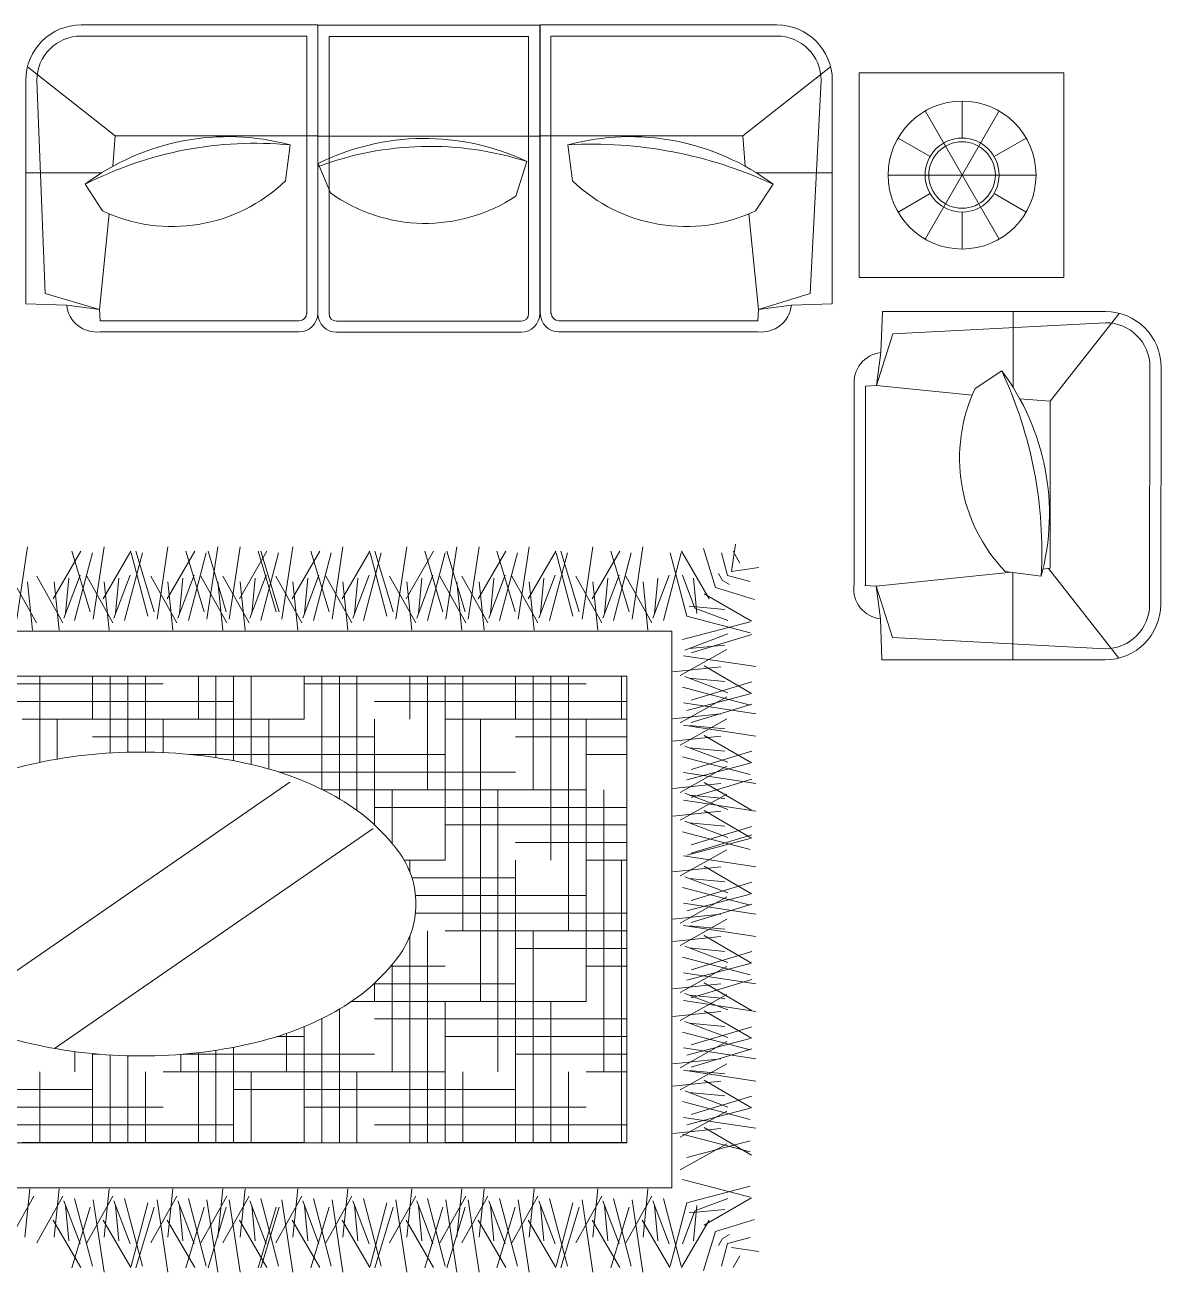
# Model space of a CAD drawing. Header units: millimetres. Extents: x 1551 to 1744, y 1536 to 1676.
# Drawn here: x 1721.704 to 1724.829, y 1586.821 to 1590.25 of the extents above; entities that cross this region are included whole.
import ezdxf

# ---------------------------------------------------------------- set-up
doc = ezdxf.new("R2010")
doc.units = ezdxf.units.MM
doc.layers.add('03_Fina', color=7, linetype='Continuous', lineweight=9)

msp = doc.modelspace()

# ---------------------------------------------------------------- linework, layer by layer
at = {"layer": '03_Fina', "color": 252, "true_color": 0x939598}
for p, q in [((1721.8584, 1590.2501), (1722.5092, 1590.2501)), ((1722.5092, 1590.2501), (1722.5092, 1589.4569)), ((1722.5097, 1589.4559), (1722.5097, 1590.249)), ((1722.5097, 1590.249), (1723.1198, 1590.249)), ((1723.1198, 1590.249), (1723.1198, 1589.4559)), ((1723.1213, 1590.2501), (1723.1213, 1589.4569)), ((1723.7721, 1590.2501), (1723.1213, 1590.2501)), ((1721.8584, 1590.2196), (1722.4792, 1590.2196)), ((1722.4792, 1589.4559), (1722.4792, 1590.2196)), ((1722.5402, 1589.4559), (1722.5402, 1590.2185)), ((1722.5402, 1590.2185), (1723.0893, 1590.2185)), ((1723.0893, 1590.2185), (1723.0893, 1589.4559)), ((1723.1503, 1590.2196), (1723.1503, 1589.4559)), ((1723.7721, 1590.2196), (1723.1503, 1590.2196)), ((1721.9523, 1589.945), (1721.7106, 1590.1349)), ((1723.6782, 1589.945), (1723.92, 1590.1349)), ((1721.7059, 1589.4833), (1721.7059, 1590.0975)), ((1721.7364, 1590.0975), (1721.7594, 1589.512)), ((1723.8941, 1590.0975), (1723.8636, 1589.512)), ((1723.9246, 1589.4833), (1723.9246, 1590.0975)), ((1724.2816, 1589.9391), (1724.2816, 1590.0407)), ((1722.5097, 1590.0296), (1722.5092, 1590.0296)), ((1723.1213, 1590.0296), (1723.1198, 1590.0296)), ((1724.3833, 1590.0135), (1724.1799, 1589.6613)), ((1724.1799, 1590.0135), (1724.3833, 1589.6613)), ((1724.1799, 1589.6613), (1724.3833, 1590.0135)), ((1724.3833, 1589.6613), (1724.1799, 1590.0135)), ((1721.9458, 1589.8616), (1721.9523, 1589.945)), ((1721.9523, 1589.945), (1722.5092, 1589.945)), ((1722.5097, 1589.944), (1723.1198, 1589.944)), ((1723.6782, 1589.945), (1723.1213, 1589.945)), ((1723.6847, 1589.8616), (1723.6782, 1589.945)), ((1724.1935, 1589.8882), (1724.1055, 1589.9391)), ((1724.3696, 1589.8882), (1724.4577, 1589.9391)), ((1722.4201, 1589.821), (1722.4331, 1589.9203)), ((1723.2104, 1589.821), (1723.1974, 1589.9203)), ((1722.51, 1589.869), (1722.5439, 1589.7882)), ((1723.0537, 1589.7793), (1723.0843, 1589.8746)), ((1721.7059, 1589.8433), (1721.9148, 1589.8433)), ((1723.9246, 1589.8433), (1723.7157, 1589.8433)), ((1724.0782, 1589.8374), (1724.4849, 1589.8374)), ((1724.4849, 1589.8374), (1724.0782, 1589.8374)), ((1721.869, 1589.8121), (1721.9169, 1589.7386)), ((1722.5097, 1589.8262), (1722.5092, 1589.8262)), ((1723.1213, 1589.8262), (1723.1198, 1589.8262)), ((1723.7615, 1589.8121), (1723.7136, 1589.7386)), ((1724.1055, 1589.7357), (1724.1935, 1589.7865)), ((1724.4577, 1589.7357), (1724.3696, 1589.7865)), ((1721.9089, 1589.4676), (1721.9356, 1589.7303)), ((1723.7217, 1589.4676), (1723.6949, 1589.7303)), ((1724.2816, 1589.634), (1724.2816, 1589.7357)), ((1721.7594, 1589.512), (1721.9089, 1589.4676)), ((1723.8636, 1589.512), (1723.7217, 1589.4676)), ((1721.8185, 1589.4792), (1721.7059, 1589.4833)), ((1721.8185, 1589.4792), (1721.9089, 1589.4676)), ((1721.9104, 1589.4366), (1721.9089, 1589.4676)), ((1723.7201, 1589.4366), (1723.7217, 1589.4676)), ((1723.8121, 1589.4792), (1723.7217, 1589.4676)), ((1723.8121, 1589.4792), (1723.9246, 1589.4833)), ((1724.0582, 1589.3492), (1724.0623, 1589.4618)), ((1724.0623, 1589.4618), (1724.6765, 1589.4618)), ((1724.4223, 1589.4618), (1724.4223, 1589.2529)), ((1724.524, 1589.2153), (1724.7139, 1589.4571)), ((1722.4583, 1589.4366), (1721.9104, 1589.4366)), ((1723.069, 1589.4356), (1722.5605, 1589.4356)), ((1723.1722, 1589.4366), (1723.7201, 1589.4366)), ((1724.6765, 1589.4313), (1724.0909, 1589.4007)), ((1722.4583, 1589.4061), (1721.9104, 1589.4061)), ((1723.069, 1589.4051), (1722.5605, 1589.4051)), ((1723.1722, 1589.4061), (1723.7201, 1589.4061)), ((1724.0909, 1589.4007), (1724.0466, 1589.2588)), ((1724.0582, 1589.3492), (1724.0466, 1589.2588)), ((1724.391, 1589.2986), (1724.3176, 1589.2508)), ((1724.7985, 1589.3093), (1724.7975, 1588.657)), ((1724.829, 1589.3093), (1724.828, 1588.657)), ((1723.985, 1588.7093), (1723.985, 1589.2573)), ((1724.0156, 1589.2573), (1724.0466, 1589.2588)), ((1724.0156, 1588.7093), (1724.0156, 1589.2573)), ((1724.0466, 1589.2588), (1724.3093, 1589.232)), ((1724.4405, 1589.2218), (1724.524, 1589.2153)), ((1724.524, 1589.2153), (1724.524, 1588.7562)), ((1721.681, 1588.6159), (1721.711, 1588.8149)), ((1721.8912, 1588.6159), (1721.9213, 1588.8149)), ((1722.067, 1588.6159), (1722.097, 1588.8149)), ((1722.2045, 1588.6159), (1722.2346, 1588.8149)), ((1722.2657, 1588.6159), (1722.2957, 1588.8149)), ((1722.4108, 1588.6159), (1722.4409, 1588.8149)), ((1722.5484, 1588.6159), (1722.5784, 1588.8149)), ((1722.7241, 1588.6159), (1722.7542, 1588.8149)), ((1722.8617, 1588.6159), (1722.8917, 1588.8149)), ((1722.9228, 1588.6159), (1722.9529, 1588.8149)), ((1723.0604, 1588.6159), (1723.0904, 1588.8149)), ((1723.2361, 1588.6159), (1723.2662, 1588.8149)), ((1723.3737, 1588.6159), (1723.4037, 1588.8149)), ((1723.6029, 1588.703), (1723.5703, 1588.8109)), ((1723.6471, 1588.7473), (1723.6585, 1588.8228)), ((1721.7815, 1588.6723), (1721.8574, 1588.8028)), ((1721.8832, 1588.6367), (1721.833, 1588.803)), ((1721.8404, 1588.6125), (1721.8893, 1588.7985)), ((1721.9191, 1588.6723), (1721.9949, 1588.8028)), ((1721.9779, 1588.6125), (1722.0268, 1588.7985)), ((1722.0417, 1588.6243), (1721.9959, 1588.7985)), ((1722.059, 1588.6367), (1722.0088, 1588.803)), ((1722.0948, 1588.6723), (1722.1707, 1588.8028)), ((1722.1965, 1588.6367), (1722.1463, 1588.803)), ((1722.1537, 1588.6125), (1722.2026, 1588.7985)), ((1722.2577, 1588.6367), (1722.2075, 1588.803)), ((1722.2935, 1588.6723), (1722.3694, 1588.8028)), ((1722.3952, 1588.6367), (1722.345, 1588.803)), ((1722.3523, 1588.6125), (1722.4012, 1588.7985)), ((1722.4029, 1588.6367), (1722.3526, 1588.803)), ((1722.4387, 1588.6723), (1722.5146, 1588.8028)), ((1722.5404, 1588.6367), (1722.4902, 1588.803)), ((1722.4975, 1588.6125), (1722.5464, 1588.7985)), ((1722.5762, 1588.6723), (1722.6521, 1588.8028)), ((1722.6351, 1588.6125), (1722.684, 1588.7985)), ((1722.6988, 1588.6243), (1722.653, 1588.7985)), ((1722.7162, 1588.6367), (1722.6659, 1588.803)), ((1722.752, 1588.6723), (1722.8279, 1588.8028)), ((1722.8537, 1588.6367), (1722.8035, 1588.803)), ((1722.8108, 1588.6125), (1722.8597, 1588.7985)), ((1722.9148, 1588.6367), (1722.8646, 1588.803)), ((1722.9506, 1588.6723), (1723.0265, 1588.8028)), ((1723.0524, 1588.6367), (1723.0022, 1588.803)), ((1723.0095, 1588.6125), (1723.0584, 1588.7985)), ((1723.0882, 1588.6723), (1723.1641, 1588.8028)), ((1723.1471, 1588.6125), (1723.196, 1588.7985)), ((1723.2108, 1588.6243), (1723.165, 1588.7985)), ((1723.2281, 1588.6367), (1723.1779, 1588.803)), ((1723.2639, 1588.6723), (1723.3398, 1588.8028)), ((1723.3657, 1588.6367), (1723.3155, 1588.803)), ((1723.3228, 1588.6125), (1723.3717, 1588.7985)), ((1723.4604, 1588.6125), (1723.5093, 1588.7985)), ((1723.5241, 1588.6243), (1723.4783, 1588.7985)), ((1723.5861, 1588.6723), (1723.5102, 1588.8028)), ((1723.6362, 1588.7364), (1723.6198, 1588.7985)), ((1723.6704, 1588.7706), (1723.6517, 1588.8028)), ((1721.8108, 1588.6192), (1721.8555, 1588.7374)), ((1721.9483, 1588.6192), (1721.993, 1588.7374)), ((1722.1241, 1588.6192), (1722.1688, 1588.7374)), ((1722.3228, 1588.6192), (1722.3675, 1588.7374)), ((1722.468, 1588.6192), (1722.5126, 1588.7374)), ((1722.6055, 1588.6192), (1722.6502, 1588.7374)), ((1722.7813, 1588.6192), (1722.8259, 1588.7374)), ((1722.9799, 1588.6192), (1723.0246, 1588.7374)), ((1723.1175, 1588.6192), (1723.1622, 1588.7374)), ((1723.2932, 1588.6192), (1723.3379, 1588.7374)), ((1723.4308, 1588.6192), (1723.4755, 1588.7374)), ((1723.5464, 1588.6466), (1723.5121, 1588.7374)), ((1723.6224, 1588.7226), (1723.6114, 1588.7422)), ((1723.6362, 1588.7364), (1723.6983, 1588.72)), ((1723.6471, 1588.7473), (1723.7226, 1588.7587)), ((1724.0455, 1588.7074), (1724.4174, 1588.7453)), ((1724.4, 1588.7476), (1724.4992, 1588.7345)), ((1724.4212, 1588.5044), (1724.4212, 1588.7448)), ((1724.5042, 1588.7541), (1724.524, 1588.7562)), ((1724.5192, 1588.7557), (1724.7128, 1588.5091)), ((1721.7356, 1588.6061), (1721.6639, 1588.7343)), ((1721.7249, 1588.5862), (1721.7112, 1588.7186)), ((1721.8083, 1588.6061), (1721.7366, 1588.7343)), ((1721.7976, 1588.5862), (1721.7839, 1588.7186)), ((1721.8156, 1588.6315), (1721.8247, 1588.7291)), ((1721.9459, 1588.6061), (1721.8741, 1588.7343)), ((1721.9351, 1588.5862), (1721.9214, 1588.7186)), ((1721.9531, 1588.6315), (1721.9622, 1588.7291)), ((1722.1216, 1588.6061), (1722.0499, 1588.7343)), ((1722.1109, 1588.5862), (1722.0972, 1588.7186)), ((1722.1289, 1588.6315), (1722.138, 1588.7291)), ((1722.2592, 1588.6061), (1722.1874, 1588.7343)), ((1722.2484, 1588.5862), (1722.2347, 1588.7186)), ((1722.3203, 1588.6061), (1722.2485, 1588.7343)), ((1722.3095, 1588.5862), (1722.2959, 1588.7186)), ((1722.3276, 1588.6315), (1722.3367, 1588.7291)), ((1722.4655, 1588.6061), (1722.3937, 1588.7343)), ((1722.4547, 1588.5862), (1722.4411, 1588.7186)), ((1722.4727, 1588.6315), (1722.4819, 1588.7291)), ((1722.603, 1588.6061), (1722.5313, 1588.7343)), ((1722.5923, 1588.5862), (1722.5786, 1588.7186)), ((1722.6103, 1588.6315), (1722.6194, 1588.7291)), ((1722.7788, 1588.6061), (1722.707, 1588.7343)), ((1722.768, 1588.5862), (1722.7544, 1588.7186)), ((1722.786, 1588.6315), (1722.7952, 1588.7291)), ((1722.9163, 1588.6061), (1722.8446, 1588.7343)), ((1722.9056, 1588.5862), (1722.8919, 1588.7186)), ((1722.9775, 1588.6061), (1722.9057, 1588.7343)), ((1722.9667, 1588.5862), (1722.953, 1588.7186)), ((1722.9847, 1588.6315), (1722.9938, 1588.7291)), ((1723.115, 1588.6061), (1723.0432, 1588.7343)), ((1723.1042, 1588.5862), (1723.0906, 1588.7186)), ((1723.1223, 1588.6315), (1723.1314, 1588.7291)), ((1723.2908, 1588.6061), (1723.219, 1588.7343)), ((1723.28, 1588.5862), (1723.2663, 1588.7186)), ((1723.298, 1588.6315), (1723.3071, 1588.7291)), ((1723.4283, 1588.6061), (1723.3565, 1588.7343)), ((1723.4175, 1588.5862), (1723.4039, 1588.7186)), ((1723.4356, 1588.6315), (1723.4447, 1588.7291)), ((1723.4356, 1588.6315), (1723.4447, 1588.7291)), ((1723.552, 1588.6315), (1723.5429, 1588.7291)), ((1723.6029, 1588.703), (1723.7107, 1588.6705)), ((1723.6224, 1588.7226), (1723.642, 1588.7116)), ((1724.0145, 1588.7089), (1724.0455, 1588.7074)), ((1724.0899, 1588.5655), (1724.0455, 1588.7074)), ((1724.0571, 1588.617), (1724.0455, 1588.7074)), ((1723.5721, 1588.6862), (1723.7026, 1588.6104)), ((1723.5313, 1588.6522), (1723.6289, 1588.6431)), ((1723.5464, 1588.6466), (1723.6373, 1588.6123)), ((1723.5124, 1588.5605), (1723.6983, 1588.6094)), ((1723.5124, 1588.5605), (1723.6983, 1588.6094)), ((1723.5241, 1588.6243), (1723.6983, 1588.5785)), ((1724.0571, 1588.617), (1724.0613, 1588.5044)), ((1723.4835, 1588.5837), (1720.6646, 1588.5837)), ((1723.4835, 1587.0524), (1723.4835, 1588.5837)), ((1723.519, 1588.531), (1723.6373, 1588.5757)), ((1723.519, 1588.531), (1723.6373, 1588.5757)), ((1723.5365, 1588.5238), (1723.7029, 1588.574)), ((1724.6754, 1588.5349), (1724.0899, 1588.5655)), ((1723.5059, 1588.4612), (1723.6341, 1588.5329)), ((1723.5313, 1588.5357), (1723.6289, 1588.5449)), ((1723.5313, 1588.5357), (1723.6289, 1588.5449)), ((1723.5157, 1588.5158), (1723.7147, 1588.4858)), ((1724.0613, 1588.5044), (1724.6754, 1588.5044)), ((1723.486, 1588.4719), (1723.6184, 1588.4856)), ((1723.5721, 1588.488), (1723.7026, 1588.4121)), ((1723.5721, 1588.488), (1723.7026, 1588.4121)), ((1723.3594, 1588.4596), (1720.7888, 1588.4596)), ((1722.0837, 1588.4383), (1721.3079, 1588.4383)), ((1721.7443, 1588.2224), (1721.7443, 1588.4596)), ((1721.8898, 1588.3413), (1721.8898, 1588.4596)), ((1721.9383, 1588.2484), (1721.9383, 1588.4596)), ((1721.9867, 1588.2506), (1721.9867, 1588.4596)), ((1722.0352, 1588.251), (1722.0352, 1588.4596)), ((1722.1807, 1588.3413), (1722.1807, 1588.4596)), ((1722.2292, 1588.2353), (1722.2292, 1588.4596)), ((1722.2777, 1588.227), (1722.2777, 1588.4596)), ((1722.3262, 1588.2168), (1722.3262, 1588.4596)), ((1722.4716, 1588.3413), (1722.4716, 1588.4596)), ((1723.2474, 1588.4383), (1722.4716, 1588.4383)), ((1722.5201, 1588.1482), (1722.5201, 1588.4596)), ((1722.5686, 1588.1224), (1722.5686, 1588.4596)), ((1722.6171, 1588.0906), (1722.6171, 1588.4596)), ((1722.7625, 1588.3413), (1722.7625, 1588.4596)), ((1722.811, 1588.1474), (1722.811, 1588.4596)), ((1722.8595, 1587.9534), (1722.8595, 1588.4596)), ((1722.908, 1587.7595), (1722.908, 1588.4596)), ((1723.0535, 1588.3413), (1723.0535, 1588.4596)), ((1723.102, 1588.1474), (1723.102, 1588.4596)), ((1723.1504, 1587.9534), (1723.1504, 1588.4596)), ((1723.1989, 1587.7595), (1723.1989, 1588.4596)), ((1723.3444, 1588.3413), (1723.3444, 1588.4596)), ((1723.3594, 1587.1765), (1723.3594, 1588.4596)), ((1723.5124, 1588.4291), (1723.6983, 1588.3802)), ((1723.5124, 1588.4291), (1723.6983, 1588.3802)), ((1723.519, 1588.4587), (1723.6373, 1588.414)), ((1723.519, 1588.4587), (1723.6373, 1588.414)), ((1723.5313, 1588.4539), (1723.6289, 1588.4448)), ((1723.5313, 1588.4539), (1723.6289, 1588.4448)), ((1723.5365, 1588.3938), (1723.7029, 1588.444)), ((1723.5059, 1588.3312), (1723.6341, 1588.4029)), ((1723.5241, 1588.3654), (1723.6983, 1588.4112)), ((1722.2777, 1588.3898), (1721.5019, 1588.3898)), ((1723.3594, 1588.3898), (1722.6656, 1588.3898)), ((1723.5157, 1588.3858), (1723.7147, 1588.3558)), ((1723.5365, 1588.3326), (1723.7029, 1588.3829)), ((1722.4716, 1588.3413), (1721.6958, 1588.3413)), ((1721.7928, 1588.2316), (1721.7928, 1588.3413)), ((1722.0837, 1588.2497), (1722.0837, 1588.3413)), ((1722.3746, 1588.2044), (1722.3746, 1588.3413)), ((1722.6656, 1588.0505), (1722.6656, 1588.3413)), ((1723.3594, 1588.3413), (1722.8595, 1588.3413)), ((1722.9565, 1587.5655), (1722.9565, 1588.3413)), ((1723.2474, 1587.5655), (1723.2474, 1588.3413)), ((1723.486, 1588.342), (1723.6184, 1588.3556)), ((1723.5059, 1588.27), (1723.6341, 1588.3418)), ((1723.5157, 1588.3246), (1723.7147, 1588.2946)), ((1722.6656, 1588.2928), (1721.8898, 1588.2928)), ((1723.3594, 1588.2928), (1723.0535, 1588.2928)), ((1723.486, 1588.2808), (1723.6184, 1588.2944)), ((1723.5313, 1588.3239), (1723.6289, 1588.3148)), ((1723.5313, 1588.3239), (1723.6289, 1588.3148)), ((1723.5721, 1588.2968), (1723.7026, 1588.2209)), ((1723.5721, 1588.2968), (1723.7026, 1588.2209)), ((1723.519, 1588.2675), (1723.6373, 1588.2229)), ((1723.519, 1588.2675), (1723.6373, 1588.2229)), ((1723.5313, 1588.2628), (1723.6289, 1588.2536)), ((1723.5313, 1588.2628), (1723.6289, 1588.2536)), ((1722.8595, 1588.2443), (1722.1574, 1588.2443)), ((1723.3594, 1588.2443), (1723.2474, 1588.2443)), ((1723.5124, 1588.238), (1723.6983, 1588.1891)), ((1723.5124, 1588.238), (1723.6983, 1588.1891)), ((1723.5365, 1588.2026), (1723.7029, 1588.2529)), ((1723.0535, 1588.1959), (1722.4024, 1588.1959)), ((1723.5059, 1588.14), (1723.6341, 1588.2118)), ((1723.5157, 1588.1946), (1723.7147, 1588.1646)), ((1723.5241, 1588.1742), (1723.6983, 1588.22)), ((1721.5107, 1587.5321), (1722.432, 1588.1677)), ((1723.486, 1588.1508), (1723.6184, 1588.1644)), ((1723.5365, 1588.1262), (1723.7029, 1588.1764)), ((1723.5721, 1588.1668), (1723.7026, 1588.0909)), ((1723.5721, 1588.1668), (1723.7026, 1588.0909)), ((1723.2474, 1588.1474), (1722.5218, 1588.1474)), ((1722.7141, 1587.9993), (1722.7141, 1588.1474)), ((1723.005, 1587.3716), (1723.005, 1588.1474)), ((1723.2959, 1587.3716), (1723.2959, 1588.1474)), ((1723.5059, 1588.0635), (1723.6341, 1588.1353)), ((1723.519, 1588.1375), (1723.6373, 1588.0929)), ((1723.519, 1588.1375), (1723.6373, 1588.0929)), ((1723.5313, 1588.1328), (1723.6289, 1588.1236)), ((1723.5313, 1588.1328), (1723.6289, 1588.1236)), ((1723.3594, 1588.0989), (1722.6656, 1588.0989)), ((1723.486, 1588.0743), (1723.6184, 1588.088)), ((1723.5157, 1588.1182), (1723.7147, 1588.0881)), ((1723.5721, 1588.0904), (1723.7026, 1588.0145)), ((1723.5721, 1588.0904), (1723.7026, 1588.0145)), ((1723.3594, 1588.0504), (1722.8595, 1588.0504)), ((1723.519, 1588.0611), (1723.6373, 1588.0164)), ((1723.519, 1588.0611), (1723.6373, 1588.0164)), ((1723.5313, 1588.0563), (1723.6289, 1588.0472)), ((1723.5313, 1588.0563), (1723.6289, 1588.0472)), ((1721.7852, 1587.436), (1722.6612, 1588.0405)), ((1723.5124, 1588.0315), (1723.6983, 1587.9826)), ((1723.5124, 1588.0315), (1723.6983, 1587.9826)), ((1723.5365, 1587.9962), (1723.7029, 1588.0464)), ((1723.5365, 1587.9732), (1723.7029, 1588.0234)), ((1723.3594, 1588.0019), (1723.0535, 1588.0019)), ((1723.5059, 1587.9106), (1723.6341, 1587.9824)), ((1723.5241, 1587.9677), (1723.6983, 1588.0136)), ((1722.8595, 1587.9534), (1722.7472, 1587.9534)), ((1722.7625, 1587.9215), (1722.7625, 1587.9534)), ((1723.0535, 1587.1776), (1723.0535, 1587.9534)), ((1723.3594, 1587.9534), (1723.2474, 1587.9534)), ((1723.3444, 1587.1776), (1723.3444, 1587.9534)), ((1723.5157, 1587.9652), (1723.7147, 1587.9352)), ((1723.486, 1587.9214), (1723.6184, 1587.935)), ((1723.5721, 1587.9374), (1723.7026, 1587.8615)), ((1723.5721, 1587.9374), (1723.7026, 1587.8615)), ((1723.0535, 1587.9049), (1722.7684, 1587.9049)), ((1723.5124, 1587.8786), (1723.6983, 1587.8297)), ((1723.5124, 1587.8786), (1723.6983, 1587.8297)), ((1723.519, 1587.9081), (1723.6373, 1587.8634)), ((1723.519, 1587.9081), (1723.6373, 1587.8634)), ((1723.5313, 1587.9033), (1723.6289, 1587.8942)), ((1723.5313, 1587.9033), (1723.6289, 1587.8942)), ((1723.5365, 1587.8432), (1723.7029, 1587.8934)), ((1723.2474, 1587.8564), (1722.7782, 1587.8564)), ((1723.5059, 1587.7806), (1723.6341, 1587.8524)), ((1723.5241, 1587.8148), (1723.6983, 1587.8606)), ((1723.5157, 1587.8352), (1723.7147, 1587.8052)), ((1723.5365, 1587.7821), (1723.7029, 1587.8323)), ((1723.3594, 1587.808), (1722.778, 1587.808)), ((1723.486, 1587.7914), (1723.6184, 1587.805)), ((1723.5059, 1587.7194), (1723.6341, 1587.7912)), ((1722.7625, 1587.1776), (1722.7625, 1587.7448)), ((1722.811, 1587.1765), (1722.811, 1587.7595)), ((1723.3594, 1587.7595), (1722.8595, 1587.7595)), ((1723.102, 1587.1765), (1723.102, 1587.7595)), ((1723.486, 1587.7302), (1723.6184, 1587.7439)), ((1723.5157, 1587.7741), (1723.7147, 1587.744)), ((1723.5313, 1587.7734), (1723.6289, 1587.7642)), ((1723.5313, 1587.7734), (1723.6289, 1587.7642)), ((1723.5721, 1587.7462), (1723.7026, 1587.6704)), ((1723.5721, 1587.7462), (1723.7026, 1587.6704)), ((1723.3594, 1587.711), (1723.0535, 1587.711)), ((1723.519, 1587.717), (1723.6373, 1587.6723)), ((1723.519, 1587.717), (1723.6373, 1587.6723)), ((1723.5313, 1587.7122), (1723.6289, 1587.703)), ((1723.5313, 1587.7122), (1723.6289, 1587.703)), ((1723.5124, 1587.6874), (1723.6983, 1587.6385)), ((1723.5124, 1587.6874), (1723.6983, 1587.6385)), ((1723.5365, 1587.6521), (1723.7029, 1587.7023)), ((1722.8595, 1587.6625), (1722.7103, 1587.6625)), ((1722.7141, 1587.3716), (1722.7141, 1587.667)), ((1723.3594, 1587.6625), (1723.2474, 1587.6625)), ((1723.5059, 1587.5894), (1723.6341, 1587.6612)), ((1723.5157, 1587.6441), (1723.7147, 1587.614)), ((1723.5241, 1587.6236), (1723.6983, 1587.6694)), ((1723.0535, 1587.614), (1722.6637, 1587.614)), ((1722.6656, 1587.5655), (1722.6656, 1587.6158)), ((1723.486, 1587.6002), (1723.6184, 1587.6139)), ((1723.5365, 1587.5756), (1723.7029, 1587.6258)), ((1723.5721, 1587.6162), (1723.7026, 1587.5404)), ((1723.5721, 1587.6162), (1723.7026, 1587.5404)), ((1723.5059, 1587.513), (1723.6341, 1587.5847)), ((1723.519, 1587.587), (1723.6373, 1587.5423)), ((1723.519, 1587.587), (1723.6373, 1587.5423)), ((1723.5313, 1587.5822), (1723.6289, 1587.5731)), ((1723.5313, 1587.5822), (1723.6289, 1587.5731)), ((1722.5686, 1587.1765), (1722.5686, 1587.5439)), ((1723.2474, 1587.5655), (1722.6028, 1587.5655)), ((1722.8595, 1587.1765), (1722.8595, 1587.5655)), ((1723.1504, 1587.1765), (1723.1504, 1587.5655)), ((1723.486, 1587.5237), (1723.6184, 1587.5374)), ((1723.5157, 1587.5676), (1723.7147, 1587.5376)), ((1723.5721, 1587.5398), (1723.7026, 1587.4639)), ((1723.5721, 1587.5398), (1723.7026, 1587.4639)), ((1722.5201, 1587.1765), (1722.5201, 1587.5181)), ((1723.3594, 1587.517), (1722.6656, 1587.517)), ((1723.519, 1587.5105), (1723.6373, 1587.4658)), ((1723.519, 1587.5105), (1723.6373, 1587.4658)), ((1723.5313, 1587.5057), (1723.6289, 1587.4966)), ((1723.5313, 1587.5057), (1723.6289, 1587.4966)), ((1722.4716, 1587.4686), (1722.3965, 1587.4686)), ((1722.4231, 1587.3716), (1722.4231, 1587.4774)), ((1722.4716, 1587.1776), (1722.4716, 1587.4961)), ((1723.3594, 1587.4686), (1722.8595, 1587.4686)), ((1723.5124, 1587.4809), (1723.6983, 1587.432)), ((1723.5124, 1587.4809), (1723.6983, 1587.432)), ((1723.5365, 1587.4456), (1723.7029, 1587.4958)), ((1722.2777, 1587.1765), (1722.2777, 1587.4393)), ((1723.5059, 1587.383), (1723.6341, 1587.4547)), ((1723.5157, 1587.4376), (1723.7147, 1587.4076)), ((1723.5241, 1587.4172), (1723.6983, 1587.463)), ((1723.5365, 1587.3844), (1723.7029, 1587.4346)), ((1721.8413, 1587.3716), (1721.8413, 1587.4273)), ((1721.8898, 1587.1776), (1721.8898, 1587.4217)), ((1721.908, 1587.4201), (1721.8898, 1587.4201)), ((1721.9383, 1587.1765), (1721.9383, 1587.4179)), ((1721.9867, 1587.1765), (1721.9867, 1587.4157)), ((1722.1322, 1587.3716), (1722.1322, 1587.4197)), ((1722.6656, 1587.4201), (1722.1368, 1587.4201)), ((1722.1807, 1587.1776), (1722.1807, 1587.4245)), ((1722.2292, 1587.1765), (1722.2292, 1587.431)), ((1723.3594, 1587.4201), (1723.0535, 1587.4201)), ((1723.486, 1587.3937), (1723.6184, 1587.4074)), ((1721.7443, 1587.1765), (1721.7443, 1587.3716)), ((1722.0352, 1587.1765), (1722.0352, 1587.3716)), ((1722.8595, 1587.3716), (1722.0837, 1587.3716)), ((1722.3262, 1587.1765), (1722.3262, 1587.3716)), ((1722.6171, 1587.1765), (1722.6171, 1587.3716)), ((1722.908, 1587.1765), (1722.908, 1587.3716)), ((1723.1989, 1587.1765), (1723.1989, 1587.3716)), ((1723.3594, 1587.3716), (1723.2474, 1587.3716)), ((1723.5059, 1587.3218), (1723.6341, 1587.3936)), ((1723.5157, 1587.3764), (1723.7147, 1587.3464)), ((1723.5313, 1587.3757), (1723.6289, 1587.3666)), ((1723.5313, 1587.3757), (1723.6289, 1587.3666)), ((1723.486, 1587.3326), (1723.6184, 1587.3462)), ((1723.5721, 1587.3486), (1723.7026, 1587.2727)), ((1723.5721, 1587.3486), (1723.7026, 1587.2727)), ((1721.8898, 1587.3231), (1721.114, 1587.3231)), ((1723.0535, 1587.3231), (1722.2777, 1587.3231)), ((1723.519, 1587.3193), (1723.6373, 1587.2746)), ((1723.519, 1587.3193), (1723.6373, 1587.2746)), ((1723.5313, 1587.3145), (1723.6289, 1587.3054)), ((1723.5313, 1587.3145), (1723.6289, 1587.3054)), ((1723.5365, 1587.2544), (1723.7029, 1587.3046)), ((1722.0837, 1587.2746), (1721.3079, 1587.2746)), ((1723.2474, 1587.2746), (1722.4716, 1587.2746)), ((1723.5059, 1587.1918), (1723.6341, 1587.2636)), ((1723.5124, 1587.2897), (1723.6983, 1587.2408)), ((1723.5124, 1587.2897), (1723.6983, 1587.2408)), ((1723.5241, 1587.226), (1723.6983, 1587.2718)), ((1723.5157, 1587.2464), (1723.7147, 1587.2164)), ((1722.2777, 1587.2261), (1721.5019, 1587.2261)), ((1723.3594, 1587.2261), (1722.6656, 1587.2261)), ((1723.486, 1587.2026), (1723.6184, 1587.2162)), ((1723.5124, 1587.2003), (1723.6983, 1587.1514)), ((1723.5124, 1587.2003), (1723.6983, 1587.1514)), ((1723.5721, 1587.2186), (1723.7026, 1587.1427)), ((1723.5721, 1587.2186), (1723.7026, 1587.1427)), ((1720.7888, 1587.1765), (1723.3594, 1587.1765)), ((1722.4716, 1587.1776), (1721.6958, 1587.1776)), ((1721.7928, 1587.1765), (1721.7928, 1587.1776)), ((1722.0837, 1587.1765), (1722.0837, 1587.1776)), ((1722.3746, 1587.1765), (1722.3746, 1587.1776)), ((1722.6656, 1587.1765), (1722.6656, 1587.1776)), ((1723.3594, 1587.1776), (1722.8595, 1587.1776)), ((1722.9565, 1587.1765), (1722.9565, 1587.1776)), ((1723.2474, 1587.1765), (1723.2474, 1587.1776)), ((1723.5059, 1587.1024), (1723.6341, 1587.1741)), ((1723.5241, 1587.1366), (1723.6983, 1587.1824)), ((1723.5124, 1587.0756), (1723.6983, 1587.0267)), ((1723.5124, 1587.0756), (1723.6983, 1587.0267)), ((1723.5241, 1587.0118), (1723.6983, 1587.0576)), ((1720.6646, 1587.0524), (1723.4835, 1587.0524)), ((1721.7282, 1587.03), (1721.6564, 1586.9018)), ((1721.7174, 1587.0499), (1721.7038, 1586.9175)), ((1721.8083, 1587.03), (1721.7366, 1586.9018)), ((1721.7976, 1587.0499), (1721.7839, 1586.9175)), ((1721.8404, 1587.0236), (1721.8893, 1586.8376)), ((1721.9459, 1587.03), (1721.8741, 1586.9018)), ((1721.9351, 1587.0499), (1721.9214, 1586.9175)), ((1721.9779, 1587.0236), (1722.0268, 1586.8376)), ((1722.1216, 1587.03), (1722.0499, 1586.9018)), ((1722.1109, 1587.0499), (1722.0972, 1586.9175)), ((1722.1537, 1587.0236), (1722.2026, 1586.8376)), ((1722.2592, 1587.03), (1722.1874, 1586.9018)), ((1722.2484, 1587.0499), (1722.2347, 1586.9175)), ((1722.3203, 1587.03), (1722.2485, 1586.9018)), ((1722.3095, 1587.0499), (1722.2959, 1586.9175)), ((1722.3523, 1587.0236), (1722.4012, 1586.8376)), ((1722.4655, 1587.03), (1722.3937, 1586.9018)), ((1722.4547, 1587.0499), (1722.4411, 1586.9175)), ((1722.4975, 1587.0236), (1722.5464, 1586.8376)), ((1722.603, 1587.03), (1722.5313, 1586.9018)), ((1722.5923, 1587.0499), (1722.5786, 1586.9175)), ((1722.6351, 1587.0236), (1722.684, 1586.8376)), ((1722.7788, 1587.03), (1722.707, 1586.9018)), ((1722.768, 1587.0499), (1722.7544, 1586.9175)), ((1722.8108, 1587.0236), (1722.8597, 1586.8376)), ((1722.9163, 1587.03), (1722.8446, 1586.9018)), ((1722.9056, 1587.0499), (1722.8919, 1586.9175)), ((1722.9775, 1587.03), (1722.9057, 1586.9018)), ((1722.9667, 1587.0499), (1722.953, 1586.9175)), ((1723.0095, 1587.0236), (1723.0584, 1586.8376)), ((1723.115, 1587.03), (1723.0432, 1586.9018)), ((1723.1042, 1587.0499), (1723.0906, 1586.9175)), ((1723.1471, 1587.0236), (1723.196, 1586.8376)), ((1723.2908, 1587.03), (1723.219, 1586.9018)), ((1723.28, 1587.0499), (1723.2663, 1586.9175)), ((1723.3228, 1587.0236), (1723.3717, 1586.8376)), ((1723.4283, 1587.03), (1723.3565, 1586.9018)), ((1723.4175, 1587.0499), (1723.4039, 1586.9175)), ((1723.4604, 1587.0236), (1723.5093, 1586.8376)), ((1723.5464, 1586.9895), (1723.6373, 1587.0238)), ((1723.5721, 1586.9499), (1723.7026, 1587.0257)), ((1721.8108, 1587.0169), (1721.8555, 1586.8987)), ((1721.8156, 1587.0046), (1721.8247, 1586.907)), ((1721.8832, 1586.9994), (1721.833, 1586.8331)), ((1721.8912, 1587.0202), (1721.9213, 1586.8212)), ((1721.9483, 1587.0169), (1721.993, 1586.8987)), ((1721.9531, 1587.0046), (1721.9622, 1586.907)), ((1722.0417, 1587.0118), (1721.9959, 1586.8376)), ((1722.059, 1586.9994), (1722.0088, 1586.8331)), ((1722.067, 1587.0202), (1722.097, 1586.8212)), ((1722.1241, 1587.0169), (1722.1688, 1586.8987)), ((1722.1289, 1587.0046), (1722.138, 1586.907)), ((1722.1965, 1586.9994), (1722.1463, 1586.8331)), ((1722.2045, 1587.0202), (1722.2346, 1586.8212)), ((1722.2577, 1586.9994), (1722.2075, 1586.8331)), ((1722.2657, 1587.0202), (1722.2957, 1586.8212)), ((1722.3228, 1587.0169), (1722.3675, 1586.8987)), ((1722.3276, 1587.0046), (1722.3367, 1586.907)), ((1722.3952, 1586.9994), (1722.345, 1586.8331)), ((1722.4029, 1586.9994), (1722.3526, 1586.8331)), ((1722.4108, 1587.0202), (1722.4409, 1586.8212)), ((1722.468, 1587.0169), (1722.5126, 1586.8987)), ((1722.4727, 1587.0046), (1722.4819, 1586.907)), ((1722.5404, 1586.9994), (1722.4902, 1586.8331)), ((1722.5484, 1587.0202), (1722.5784, 1586.8212)), ((1722.6055, 1587.0169), (1722.6502, 1586.8987)), ((1722.6103, 1587.0046), (1722.6194, 1586.907)), ((1722.6988, 1587.0118), (1722.653, 1586.8376)), ((1722.7162, 1586.9994), (1722.6659, 1586.8331)), ((1722.7241, 1587.0202), (1722.7542, 1586.8212)), ((1722.7813, 1587.0169), (1722.8259, 1586.8987)), ((1722.786, 1587.0046), (1722.7952, 1586.907)), ((1722.8537, 1586.9994), (1722.8035, 1586.8331)), ((1722.8617, 1587.0202), (1722.8917, 1586.8212)), ((1722.9148, 1586.9994), (1722.8646, 1586.8331)), ((1722.9228, 1587.0202), (1722.9529, 1586.8212)), ((1722.9799, 1587.0169), (1723.0246, 1586.8987)), ((1722.9847, 1587.0046), (1722.9938, 1586.907)), ((1723.0524, 1586.9994), (1723.0022, 1586.8331)), ((1723.0604, 1587.0202), (1723.0904, 1586.8212)), ((1723.1175, 1587.0169), (1723.1622, 1586.8987)), ((1723.1223, 1587.0046), (1723.1314, 1586.907)), ((1723.2108, 1587.0118), (1723.165, 1586.8376)), ((1723.2281, 1586.9994), (1723.1779, 1586.8331)), ((1723.2361, 1587.0202), (1723.2662, 1586.8212)), ((1723.2932, 1587.0169), (1723.3379, 1586.8987)), ((1723.298, 1587.0046), (1723.3071, 1586.907)), ((1723.3657, 1586.9994), (1723.3155, 1586.8331)), ((1723.3737, 1587.0202), (1723.4037, 1586.8212)), ((1723.4308, 1587.0169), (1723.4755, 1586.8987)), ((1723.4356, 1587.0046), (1723.4447, 1586.907)), ((1723.5241, 1587.0118), (1723.4783, 1586.8376)), ((1723.5464, 1586.9895), (1723.5121, 1586.8987)), ((1723.5313, 1586.9839), (1723.6289, 1586.993)), ((1723.552, 1587.0046), (1723.5429, 1586.907)), ((1721.7815, 1586.9638), (1721.8574, 1586.8333)), ((1721.9191, 1586.9638), (1721.9949, 1586.8333)), ((1722.0948, 1586.9638), (1722.1707, 1586.8333)), ((1722.2935, 1586.9638), (1722.3694, 1586.8333)), ((1722.4387, 1586.9638), (1722.5146, 1586.8333)), ((1722.5762, 1586.9638), (1722.6521, 1586.8333)), ((1722.752, 1586.9638), (1722.8279, 1586.8333)), ((1722.9506, 1586.9638), (1723.0265, 1586.8333)), ((1723.0882, 1586.9638), (1723.1641, 1586.8333)), ((1723.2639, 1586.9638), (1723.3398, 1586.8333)), ((1723.4015, 1586.9638), (1723.4774, 1586.8333)), ((1723.5861, 1586.9638), (1723.5102, 1586.8333)), ((1723.6029, 1586.9331), (1723.7107, 1586.9656)), ((1723.6029, 1586.9331), (1723.5703, 1586.8252)), ((1723.6224, 1586.9135), (1723.642, 1586.9245)), ((1723.6224, 1586.9135), (1723.6114, 1586.8939)), ((1723.6362, 1586.8997), (1723.6198, 1586.8376)), ((1723.6362, 1586.8997), (1723.6983, 1586.9161)), ((1723.6471, 1586.8888), (1723.7226, 1586.8774)), ((1723.6704, 1586.8655), (1723.6517, 1586.8333))]:
    msp.add_line(p, q, dxfattribs=at)
at = {"layer": '03_Fina', "color": 252, "true_color": 0x939598, "elevation": -2.1692}
msp.add_lwpolyline([(1724.5615, 1589.5556), (1723.9986, 1589.5556), (1723.9986, 1590.1182), (1724.5615, 1590.1182)], close=True, dxfattribs=at)
at = {"layer": '03_Fina', "color": 252, "true_color": 0x939598}
for radius in [0.2034, 0.1017, 0.0915]:
    msp.add_circle((1724.2816, 1589.8374), radius, dxfattribs=at)
for centre, radius, start, end in [((1721.8584, 1590.0975), 0.1525, 90, 180), ((1723.7721, 1590.0975), 0.1525, 0, 90), ((1721.8584, 1590.0975), 0.122, 90, 180), ((1723.7721, 1590.0975), 0.122, 0, 90), ((1723.1904, 1587.8338), 2.1378, 91.8503, 91.8916), ((1722.2624, 1589.2862), 0.6567, 74.928, 126.7929), ((1722.8029, 1589.2812), 0.6567, 64.6302, 116.4951), ((1723.1904, 1587.8338), 2.1124, 91.8726, 91.9144), ((1723.3682, 1589.2862), 0.6567, 53.2071, 105.072), ((1722.3371, 1588.8966), 1.0281, 84.6406, 117.0804), ((1722.8175, 1589.04), 0.8762, 72.2742, 110.5658), ((1723.2635, 1588.7406), 1.1816, 65.0725, 93.2065), ((1723.1904, 1587.8338), 2.1378, 108.5655, 108.5801), ((1723.1904, 1587.8338), 2.1124, 108.7972, 108.812), ((1722.1086, 1590.1458), 0.45, 244.7866, 313.8058), ((1723.5219, 1590.1458), 0.45, 226.1942, 295.2134), ((1722.8053, 1590.1545), 0.45, 234.4888, 303.508), ((1723.1904, 1587.8338), 1.8074, 92.1888, 92.2376), ((1723.1904, 1587.8338), 1.7057, 92.3193, 92.3711), ((1721.9009, 1589.4885), 0.0829, 186.4251, 276.5821), ((1722.4583, 1589.4569), 0.0508, 270, 0), ((1722.4583, 1589.4569), 0.0203, 270, 0), ((1722.5605, 1589.4559), 0.0508, 180, 270), ((1722.5605, 1589.4559), 0.0203, 180, 270), ((1723.069, 1589.4559), 0.0508, 270, 0), ((1723.069, 1589.4559), 0.0203, 270, 0), ((1723.1722, 1589.4569), 0.0508, 180, 270), ((1723.1722, 1589.4569), 0.0203, 180, 270), ((1723.7296, 1589.4885), 0.0829, 263.4179, 353.5749), ((1724.6765, 1589.3093), 0.1525, 0, 90), ((1724.6765, 1589.3093), 0.122, 0, 90), ((1724.0674, 1589.2668), 0.0829, 96.4251, 186.5821), ((1723.8651, 1588.9053), 0.6567, 344.928, 36.7929), ((1723.3195, 1588.8006), 1.1816, 356.7935, 24.9275), ((1724.7247, 1589.0591), 0.45, 154.7866, 223.8058), ((1722.4117, 1588.8199), 2.1124, 358.0856, 358.1274), ((1724.0664, 1588.6994), 0.0829, 173.4179, 263.5749), ((1724.6754, 1588.657), 0.1525, 270, 0), ((1724.6754, 1588.657), 0.122, 270, 0), ((1722.0224, 1586.8843), 1.3667, 90, 102.8807), ((1722.0224, 1586.8843), 1.3667, 77.1193, 90), ((1721.9151, 1587.3535), 0.8855, 102.8807, 118.9019), ((1722.1297, 1587.3535), 0.8855, 61.0981, 77.1193), ((1722.2928, 1587.6489), 0.548, 36.8805, 61.0981), ((1722.5383, 1587.8332), 0.241, 0, 36.8805), ((1722.5383, 1587.8332), 0.241, 323.1195, 0), ((1722.2928, 1588.0174), 0.548, 298.9019, 323.1195), ((1721.9151, 1588.3128), 0.8855, 241.0981, 257.1193), ((1722.1297, 1588.3128), 0.8855, 282.8807, 298.9019), ((1722.0224, 1588.782), 1.3667, 257.1193, 270), ((1722.0224, 1588.782), 1.3667, 270, 282.8807)]:
    msp.add_arc(centre, radius, start, end, dxfattribs=at)

doc.saveas('drawing.dxf')
